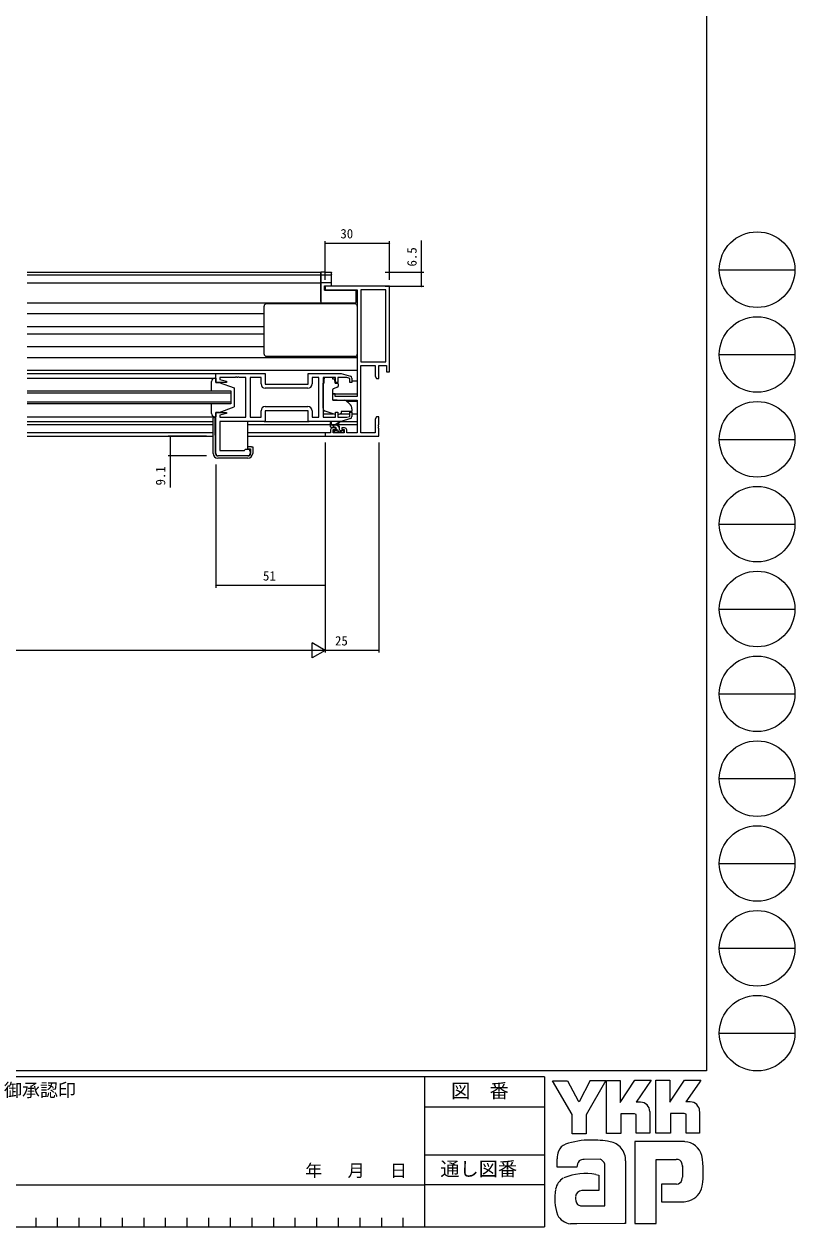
# Model space of a CAD drawing. Units: millimetres, scale not verified. Extents: x -793 to 793, y -564 to 564.
# Drawn here: x 434 to 793, y -564 to -3 of the extents above; entities that cross this region are included whole.
import ezdxf
from ezdxf.enums import TextEntityAlignment as Align

# ---------------------------------------------------------------- set-up
doc = ezdxf.new("R2010")
doc.units = ezdxf.units.MM
doc.header["$LTSCALE"] = 2
for name, color, linetype, lineweight in [('0-1_USER1', 2, 'Continuous', 9), ('0-2_YKK_ZWAK', 4, 'Continuous', 9), ('0-3_YKK_11', 6, 'Continuous', 9), ('0-4_YKK_12', 7, 'Continuous', 9), ('0-5_YKK_13', 7, 'Continuous', 9)]:
    doc.layers.add(name, color=color, linetype=linetype, lineweight=lineweight)
doc.styles.add('ＭＳ ゴシック', font='')
doc.styles.get('ＭＳ ゴシック').set_extended_font_data('MS Gothic')

msp = doc.modelspace()

# ---------------------------------------------------------------- linework, layer by layer
at = {"layer": '0-1_USER1'}
for p, q in [((435.202, -118.651), (572.202, -118.651)), ((572.402, -120.051), (435.202, -120.051)), ((572.202, -118.651), (572.202, -132.951)), ((435.202, -123.551), (572.402, -123.551)), ((435.202, -132.951), (572.402, -132.951)), ((435.202, -137.951), (545.702, -137.951)), ((435.202, -143.905), (545.702, -143.905)), ((435.202, -147.397), (545.702, -147.397)), ((435.202, -153.351), (545.702, -153.351)), ((435.202, -158.351), (589.202, -158.351)), ((435.202, -164.351), (589.202, -164.351)), ((435.202, -165.851), (523.702, -165.851)), ((586.702, -169.351), (589.202, -169.351)), ((530.202, -175.051), (435.202, -175.051)), ((435.202, -179.051), (530.202, -179.051)), ((577.702, -175.305), (589.202, -175.305)), ((584.134, -178.797), (589.202, -178.797)), ((573.202, -184.751), (577.887, -184.751)), ((581.052, -184.751), (585.702, -184.751)), ((586.702, -184.751), (589.202, -184.751)), ((435.202, -188.251), (521.887, -188.251)), ((435.202, -189.751), (521.887, -189.751)), ((538.187, -189.751), (576.702, -189.751)), ((577.153, -189.751), (578.958, -189.751)), ((579.552, -189.751), (589.202, -189.751)), ((521.887, -193.521), (435.202, -193.521)), ((435.202, -195.151), (521.887, -195.151)), ((574.502, -193.521), (538.187, -193.521)), ((538.187, -195.151), (574.502, -195.151))]:
    msp.add_line(p, q, dxfattribs=at)
msp.add_lwpolyline([(435.202, -174.051), (530.202, -174.051), (530.202, -180.051), (435.202, -180.051)], dxfattribs=at)
at = {"layer": '0-2_YKK_ZWAK'}
for p, q in [((572.202, -119.62), (572.202, -118.82)), ((572.202, -119.62), (572.202, -119.92)), ((572.202, -119.92), (574.254, -119.885)), ((572.202, -120.046), (572.202, -120.346)), ((572.202, -123.251), (572.202, -120.346)), ((572.202, -123.251), (572.202, -123.551)), ((576.888, -119.88), (576.907, -119.886)), ((577.202, -119.586), (577.202, -118.95)), ((577.202, -119.676), (577.202, -119.586)), ((577.202, -123.933), (577.202, -119.676)), ((572.202, -132.351), (572.202, -123.851)), ((573.902, -126.951), (588.702, -127.08)), ((574.228, -124.945), (577.202, -124.893)), ((576.907, -123.633), (574.231, -123.586)), ((577.202, -124.893), (577.202, -123.933)), ((588.702, -132.207), (588.702, -127.08)), ((545.702, -156.851), (545.702, -134.451)), ((548.702, -133.451), (546.702, -133.451)), ((586.202, -133.451), (548.702, -133.451)), ((572.202, -132.351), (572.202, -132.951)), ((588.202, -133.451), (586.202, -133.451)), ((589.202, -134.451), (589.202, -149.251)), ((589.202, -149.251), (589.202, -151.051)), ((589.202, -151.051), (589.202, -156.851)), ((546.702, -157.851), (588.202, -157.851)), ((435.202, -168.051), (522.702, -168.051)), ((577.602, -167.781), (573.802, -167.781)), ((573.802, -167.781), (573.802, -168.451)), ((577.602, -167.781), (577.602, -168.451)), ((521.202, -174.051), (521.202, -169.551)), ((524.702, -170.051), (531.702, -172.651)), ((531.702, -172.651), (531.702, -181.451)), ((573.802, -170.451), (573.202, -170.451)), ((573.202, -182.006), (573.202, -170.451)), ((573.802, -169.451), (573.802, -168.451)), ((573.802, -170.451), (573.802, -169.451)), ((577.602, -168.451), (578.772, -168.451)), ((577.702, -173.447), (577.702, -178.054)), ((579.973, -172.271), (577.972, -172.999)), ((578.772, -169.451), (578.772, -168.451)), ((578.772, -169.451), (578.772, -170.151)), ((579.072, -170.451), (580.002, -170.451)), ((580.302, -170.751), (580.302, -171.801)), ((577.919, -178.353), (583.305, -178.4)), ((583.939, -178.634), (585.63, -180.053)), ((521.202, -184.551), (521.202, -180.051)), ((524.702, -184.051), (523.202, -184.051)), ((524.702, -184.051), (531.702, -181.451)), ((578.83, -185.092), (574.192, -183.417)), ((580.396, -185.057), (581.702, -184.448)), ((581.702, -183.951), (581.702, -184.448)), ((586.702, -182.351), (586.702, -183.651)), ((435.202, -186.051), (522.702, -186.051)), ((521.887, -203.151), (521.887, -186.751)), ((522.387, -186.251), (523.202, -186.251)), ((523.017, -203.161), (522.869, -186.251)), ((538.187, -201.051), (538.187, -188.251)), ((545.702, -188.251), (566.702, -188.251)), ((576.702, -190.721), (576.702, -188.722)), ((579.902, -190.021), (576.702, -190.021)), ((577.002, -188.895), (577.2, -190.021)), ((578.662, -191.021), (577.662, -190.021)), ((578.602, -190.021), (580.82, -188.338)), ((579.202, -190.021), (581.021, -188.62)), ((580.902, -191.016), (579.907, -190.021)), ((581.628, -188.251), (589.202, -188.251)), ((579.002, -191.021), (577.002, -191.021)), ((578.899, -193.503), (578.22, -192.824)), ((578.79, -193.433), (578.29, -192.933)), ((578.502, -192.421), (578.841, -192.421)), ((579.602, -193.521), (579.002, -193.521)), ((579.302, -191.96), (579.302, -191.321)), ((580.962, -193.321), (579.302, -191.661)), ((581.902, -193.321), (579.802, -193.321)), ((580.902, -192.121), (580.902, -191.021)), ((581.202, -192.421), (582.602, -192.421)), ((582.602, -193.521), (582.102, -193.521)), ((582.902, -193.016), (582.307, -192.421)), ((582.902, -192.721), (582.902, -193.221)), ((539.887, -200.051), (538.187, -200.051)), ((538.187, -201.051), (539.387, -201.051)), ((539.387, -201.051), (539.387, -203.151)), ((539.887, -200.051), (540.387, -200.051)), ((540.387, -200.051), (540.387, -203.151)), ((538.187, -205.351), (524.087, -205.351)), ((538.187, -204.351), (524.217, -204.351))]:
    msp.add_line(p, q, dxfattribs=at)
for points in [[(574.254, -118.556), (572.202, -118.52), (572.202, -118.82)], [(576.907, -119.965), (572.202, -120.046), (572.202, -119.92)], [(574.254, -118.556), (574.775, -118.567), (575.274, -118.578), (575.732, -118.59), (576.134, -118.603), (576.463, -118.616), (576.707, -118.629), (576.857, -118.64)], [(574.254, -119.885), (574.735, -119.877), (575.198, -119.872), (575.63, -119.868), (576.016, -119.866), (576.345, -119.867), (576.604, -119.869), (576.787, -119.874), (576.888, -119.88)], [(576.882, -118.642), (577.002, -118.666), (577.139, -118.766), (577.202, -118.95)], [(577.202, -119.676), (577.196, -119.731), (577.179, -119.785), (577.152, -119.835), (577.116, -119.879), (577.071, -119.915), (577.02, -119.942), (576.965, -119.959), (576.907, -119.965)], [(574.231, -123.586), (572.202, -123.551), (572.202, -123.851)], [(573.902, -126.951), (573.902, -124.951), (574.228, -124.945)], [(572.202, -132.951), (588.702, -132.807), (588.702, -132.207)], [(522.702, -168.051), (523.202, -168.051), (523.202, -170.051), (524.702, -170.051)], [(523.202, -184.051), (523.202, -186.051), (522.702, -186.051)], [(586.702, -183.651), (581.702, -183.651), (581.702, -183.951)]]:
    msp.add_lwpolyline(points, dxfattribs=at)
for centre, radius, start, end in [((576.902, -119.586), 0.3, 270.99554, 359.99574), ((576.902, -123.933), 0.3, 0, 89), ((546.702, -134.451), 1, 90, 180), ((588.202, -134.451), 1, 0, 90), ((546.702, -156.851), 1, 180, 270), ((588.202, -156.851), 1, 270, 0), ((522.702, -169.551), 1.5, 90, 180), ((578.202, -173.447), 0.5, 110, 180), ((579.072, -170.151), 0.3, 180, 270), ((579.802, -171.801), 0.5, 290, 0), ((580.002, -170.751), 0.3, 0, 90), ((578.002, -178.054), 0.3, 180, 269.5), ((583.296, -179.4), 1, 50, 89.5), ((522.702, -184.551), 1.5, 180, 270), ((574.702, -182.006), 1.5, 180, 250.14674), ((579.17, -184.151), 1, 250.14674, 266.11316), ((579.973, -184.151), 1, 277.40692, 295), ((583.702, -182.351), 3, 0, 50), ((522.387, -186.751), 0.5, 90, 180), ((576.902, -188.722), 0.2, 300, 180), ((577.002, -190.721), 0.3, 180, 270), ((579.902, -191.021), 1, 0, 90), ((581.002, -188.421), 0.2, 275.58289, 155.58289), ((578.502, -192.721), 0.3, 90, 225), ((579.002, -193.221), 0.3, 225, 270), ((578.841, -192.721), 0.3, 33.05573, 90), ((579.002, -191.321), 0.3, 0, 90), ((579.302, -192.421), 0.25, 213.05573, 56.94427), ((579.602, -191.96), 0.3, 180, 236.94427), ((579.602, -193.321), 0.2, 270, 0), ((581.202, -192.121), 0.3, 180, 270), ((582.102, -193.321), 0.2, 180, 270), ((582.602, -192.721), 0.3, 0, 90), ((582.602, -193.221), 0.3, 270, 0), ((524.087, -203.151), 2.2, 180, 270), ((524.217, -203.151), 1.2, 180.5, 270), ((538.187, -203.151), 2.2, 270, 0), ((538.187, -203.151), 1.2, 270, 0)]:
    msp.add_arc(centre, radius, start, end, dxfattribs=at)
at = {"layer": '0-3_YKK_11'}
for p, q in [((574.202, -122.151), (574.202, -104.151)), ((604.202, -105.151), (574.202, -105.151)), ((604.202, -122.151), (604.202, -104.151)), ((602.202, -118.651), (620.202, -118.651)), ((602.202, -125.151), (620.202, -125.151)), ((518.887, -195.151), (500.887, -195.151)), ((574.202, -198.151), (574.202, -296.151)), ((574.202, -198.151), (574.202, -296.151)), ((599.202, -198.151), (599.202, -296.151)), ((518.887, -204.251), (500.887, -204.251)), ((523.202, -208.351), (523.202, -265.848)), ((574.202, -208.351), (574.202, -265.848)), ((574.202, -264.848), (523.202, -264.848)), ((574.202, -295.151), (568.14, -291.651)), ((568.14, -298.651), (568.14, -291.651)), ((567.202, -295.151), (81.202, -295.151)), ((574.202, -295.151), (562.077, -295.151)), ((574.202, -295.151), (568.14, -298.651)), ((599.202, -295.151), (574.202, -295.151))]:
    msp.add_line(p, q, dxfattribs=at)
for points in [[(619.202, -125.151), (619.202, -118.651), (619.202, -103.751)], [(501.887, -195.151), (501.887, -204.251), (501.887, -219.151)]]:
    msp.add_lwpolyline(points, dxfattribs=at)
for centre, start, end in [((574.202, -105.151), 0, 180), ((574.202, -105.151), 180, 0), ((604.202, -105.151), 0, 180), ((604.202, -105.151), 180, 0), ((619.202, -118.651), 90, 270), ((619.202, -118.651), 270, 90), ((619.202, -125.151), 90, 270), ((619.202, -125.151), 270, 90), ((501.887, -195.151), 90, 270), ((501.887, -195.151), 270, 90), ((501.887, -204.251), 90, 270), ((501.887, -204.251), 270, 90), ((523.202, -264.848), 0, 180), ((523.202, -264.848), 180, 0), ((574.202, -264.848), 0, 180), ((574.202, -264.848), 180, 0), ((599.202, -295.151), 0, 180), ((599.202, -295.151), 180, 0)]:
    msp.add_arc(centre, 0.106, start, end, dxfattribs=at)
at = {"layer": '0-4_YKK_12'}
for p, q in [((602.572, -160.521), (602.572, -126.781)), ((566.132, -172.781), (546.272, -172.781)), ((546.272, -181.321), (566.132, -181.321)), ((546.272, -181.321), (566.132, -181.321)), ((538.202, -204.251), (524.202, -204.251)), ((539.202, -202.251), (539.202, -203.251))]:
    msp.add_line(p, q, dxfattribs=at)
for points in [[(576.702, -192.251), (576.702, -193.521), (574.202, -193.521), (574.202, -195.151), (599.202, -195.151), (599.202, -191.609), (599.082, -191.426), (599.082, -190.876), (599.202, -190.693), (599.202, -190.609), (599.082, -190.426), (599.082, -189.876), (599.202, -189.693), (599.202, -186.151), (598.202, -186.151), (597.572, -187.242), (597.572, -193.521), (590.832, -193.521), (590.832, -162.151), (597.572, -162.151), (597.572, -167.06), (598.202, -168.151), (599.202, -168.151), (599.202, -162.151), (602.902, -162.151), (602.902, -165.151), (604.202, -165.151), (604.202, -125.151), (574.202, -125.151), (574.202, -126.781), (589.202, -126.781)], [(589.202, -126.781), (589.202, -176.651), (578.902, -176.651), (578.902, -175.351), (577.702, -175.351), (577.702, -177.957), (582.202, -178.351), (589.202, -178.351), (589.202, -193.521), (584.302, -193.521), (584.302, -192.251)], [(523.202, -165.851), (546.202, -165.851), (546.202, -170.851), (566.202, -170.851), (566.202, -165.851), (581.702, -165.851), (585.989, -167.137)], [(523.202, -203.251), (523.202, -184.051), (528.162, -184.051), (528.231, -184.573), (525.132, -185.404), (525.132, -186.321), (537.202, -186.321), (537.202, -167.781), (534.16, -167.781), (533.977, -167.661), (533.427, -167.661), (533.244, -167.781), (533.16, -167.781), (532.977, -167.661), (532.427, -167.661), (532.244, -167.781), (525.132, -167.781), (525.132, -168.698), (528.231, -169.529), (528.162, -170.051), (523.202, -170.051), (523.202, -165.851)], [(544.272, -170.781), (544.272, -167.781), (539.202, -167.781), (539.202, -186.321), (544.272, -186.321), (544.272, -183.321)], [(568.132, -183.321), (568.132, -186.321), (571.272, -186.321), (571.272, -167.781), (568.132, -167.781), (568.132, -170.781)], [(586.702, -168.095), (586.702, -170.151), (585.702, -170.151), (585.702, -168.199), (584.307, -167.781), (580.102, -167.781), (580.102, -170.151), (579.102, -170.151), (579.102, -167.781), (573.202, -167.781), (573.202, -186.321), (579.102, -186.321), (579.102, -183.951), (580.102, -183.951), (580.102, -186.321), (584.307, -186.321), (585.702, -185.903), (585.702, -183.951), (586.702, -183.951), (586.702, -186.007)], [(585.989, -186.965), (581.702, -188.251), (566.202, -188.251), (566.202, -183.251), (546.202, -183.251), (546.202, -188.251), (525.132, -188.251), (525.132, -201.751), (536.502, -201.751), (536.702, -201.551), (537.002, -201.251), (538.202, -201.251)], [(583.302, -191.251), (582.002, -191.251), (582.002, -192.051), (583.102, -192.051), (583.102, -193.521), (577.902, -193.521), (577.902, -192.051), (579.002, -192.051), (579.002, -191.251), (577.702, -191.251)]]:
    msp.add_lwpolyline(points, dxfattribs=at)
msp.add_lwpolyline([(602.572, -160.521), (602.572, -126.781), (590.832, -126.781), (590.832, -160.521)], close=True, dxfattribs=at)
for centre, radius, start, end in [((585.702, -168.095), 1, 359.99996, 73.30074), ((546.272, -170.781), 2, 180.00001, 269.99999), ((566.132, -170.781), 2, 270.00001, 359.99999), ((546.272, -183.321), 2, 90.00001, 179.99999), ((566.132, -183.321), 2, 0.00001, 89.99999), ((585.702, -186.007), 1, 286.69926, 0.00004), ((577.702, -192.251), 1, 90.00001, 179.99999), ((583.302, -192.251), 1, 0.00001, 89.99999), ((538.202, -202.251), 1, 0.00001, 89.99999), ((524.202, -203.251), 1, 180.00001, 269.99999), ((538.202, -203.251), 1, 270.00001, 359.99999)]:
    msp.add_arc(centre, radius, start, end, dxfattribs=at)
at = {"layer": '0-5_YKK_13'}
for p, q in [((752.184, 558.6), (752.184, -491.4)), ((758.136, -117.432), (793.416, -117.432)), ((758.136, -157.024), (793.416, -157.024)), ((758.136, -196.616), (793.416, -196.616)), ((758.136, -236.208), (793.416, -236.208)), ((758.136, -275.8), (793.416, -275.8)), ((758.136, -315.392), (793.416, -315.392)), ((758.136, -354.984), (793.416, -354.984)), ((758.136, -394.576), (793.416, -394.576)), ((758.136, -434.168), (793.416, -434.168)), ((758.136, -473.76), (793.416, -473.76)), ((752.184, -491.4), (-787.816, -491.4)), ((676.584, -494.2), (-787.816, -494.2)), ((620.583, -494.2), (620.583, -564.2)), ((676.584, -494.2), (676.584, -564.2)), ((689.447, -511.797), (680.257, -496.012)), ((680.257, -496.012), (687.285, -496.012)), ((687.285, -496.012), (692.312, -505.418)), ((697.856, -495.796), (692.745, -505.742)), ((705.108, -495.796), (696.042, -511.851)), ((697.856, -495.796), (705.108, -495.796)), ((705.503, -520.663), (705.503, -495.85)), ((705.503, -495.85), (711.936, -495.85)), ((711.936, -506.047), (718.693, -495.741)), ((711.936, -495.85), (711.936, -506.047)), ((718.693, -495.741), (726.343, -495.741)), ((726.343, -495.741), (719.264, -506.013)), ((728.532, -520.447), (728.532, -495.633)), ((728.532, -495.633), (735.073, -495.633)), ((735.073, -506.017), (741.939, -495.633)), ((735.073, -495.633), (735.073, -506.017)), ((741.939, -495.633), (749.507, -495.633)), ((748.75, -496.931), (742.506, -505.851)), ((749.507, -495.633), (748.75, -496.931)), ((620.583, -508.2), (676.584, -508.2)), ((692.312, -505.418), (692.745, -505.742)), ((721.342, -506.013), (719.264, -506.013)), ((725.667, -510.337), (725.667, -520.501)), ((744.585, -505.851), (742.506, -505.851)), ((748.912, -510.337), (748.912, -520.392)), ((689.447, -520.717), (689.447, -511.797)), ((696.042, -511.851), (696.042, -520.717)), ((718.531, -511.365), (712.152, -511.365)), ((712.152, -511.365), (712.152, -520.663)), ((719.396, -511.689), (718.531, -511.365)), ((719.396, -520.501), (719.396, -511.689)), ((742.587, -520.392), (742.587, -511.635)), ((696.042, -520.717), (689.447, -520.717)), ((712.152, -520.663), (705.503, -520.663)), ((725.667, -520.501), (719.396, -520.501)), ((735.343, -520.447), (728.532, -520.447)), ((742.587, -520.291), (742.689, -520.392)), ((748.912, -520.392), (742.587, -520.392)), ((718.639, -524.393), (718.639, -562.613)), ((741.831, -524.393), (718.639, -524.393)), ((620.583, -530.599), (676.584, -530.599)), ((702.475, -532.61), (695.08, -532.75)), ((728.694, -562.613), (728.694, -532.718)), ((728.694, -532.718), (737.992, -532.718)), ((704.638, -554.342), (704.638, -534.88)), ((714.423, -533.367), (714.423, -562.559)), ((740.93, -535.713), (740.966, -540.981)), ((700.529, -539.746), (701.935, -540.07)), ((701.935, -540.07), (701.935, -547.26)), ((738.209, -544.179), (731.127, -544.179)), ((731.127, -544.179), (731.127, -552.45)), ((418.984, -544.6), (620.583, -544.6)), ((676.584, -544.599), (620.583, -544.599)), ((701.935, -547.26), (693.946, -547.269)), ((693.394, -554.342), (704.638, -554.342)), ((703.773, -554.342), (704.476, -554.342)), ((704.638, -554.34), (704.64, -554.342)), ((731.127, -552.45), (741.777, -552.45)), ((741.777, -552.45), (743.939, -551.963)), ((439.144, -560), (439.144, -564.2)), ((449.224, -560), (449.224, -564.2)), ((459.303, -560), (459.303, -564.2)), ((469.383, -560), (469.383, -564.2)), ((479.463, -560), (479.463, -564.2)), ((489.543, -560), (489.543, -564.2)), ((499.623, -560), (499.623, -564.2)), ((509.703, -560), (509.703, -564.2)), ((519.783, -560), (519.783, -564.2)), ((529.863, -560), (529.863, -564.2)), ((539.943, -560), (539.943, -564.2)), ((550.023, -560), (550.023, -564.2)), ((560.103, -560), (560.103, -564.2)), ((570.183, -560), (570.183, -564.2)), ((580.263, -560), (580.263, -564.2)), ((590.343, -560), (590.343, -564.2)), ((600.423, -560), (600.423, -564.2)), ((610.503, -560), (610.503, -564.2)), ((-787.816, -564.2), (676.584, -564.2)), ((691.718, -562.721), (688.744, -562.721)), ((713.774, -562.667), (691.718, -562.721)), ((714.423, -562.559), (713.774, -562.667)), ((718.639, -562.613), (727.126, -562.613)), ((727.126, -562.613), (728.694, -562.613))]:
    msp.add_line(p, q, dxfattribs=at)
for points in [[(742.587, -511.635), (741.722, -511.311), (735.343, -511.311), (735.343, -520.447)], [(691.718, -536.34), (682.42, -536.34), (682.42, -532.482)]]:
    msp.add_lwpolyline(points, dxfattribs=at)
for centre in [(775.776, -117.432), (775.776, -157.024), (775.776, -196.616), (775.776, -236.208), (775.776, -275.8), (775.776, -315.392), (775.776, -354.984), (775.776, -394.576), (775.776, -434.168), (775.776, -473.76)]:
    msp.add_circle(centre, 17.64, dxfattribs=at)
for centre, radius, start, end in [((721.342, -510.338), 4.325, 0.00166, 89.99604), ((744.585, -510.175), 4.325, 0.00166, 89.99604), ((687.797, -530.311), 4.887, 109.02127, 161.51264), ((698.028, -559.002), 35.36, 89.89165, 109.30848), ((699.066, -565.126), 41.496, 78.7801, 91.46938), ((705.644, -533.193), 8.897, 40.66422, 80.31694), ((705.201, -533.171), 9.223, 358.78059, 38.76563), ((741.527, -533.081), 8.682, 14.44572, 87.08746), ((692.502, -532.531), 10.075, 158.41083, 179.71775), ((694.814, -536.141), 3.402, 85.50551, 126.78038), ((701.496, -535.708), 3.249, 14.7552, 72.44995), ((738.313, -535.158), 2.458, 16.43123, 96.91661), ((708.915, -538.575), 41.72, 350.99027, 10.67625), ((695.934, -536.214), 4.218, 138.46382, 181.71359), ((733.646, -536.615), 7.347, 4.93423, 17.03552), ((689.437, -548.055), 7.816, 121.82711, 169.08475), ((695.624, -565.908), 26.618, 79.38098, 112.05825), ((738.211, -541.567), 2.611, 269.95468, 342.90145), ((733.603, -540.282), 7.393, 343.6902, 354.75362), ((703.481, -550.99), 22.165, 168.76372, 199.80079), ((695.748, -550.856), 4.737, 171.08203, 216.71923), ((693.963, -550.159), 2.89, 90.33953, 178.03639), ((741.653, -543.69), 8.583, 285.44291, 349.90448), ((693.884, -551.33), 3.051, 230.9728, 260.75491), ((689.464, -555.085), 7.646, 207.31435, 263.59464)]:
    msp.add_arc(centre, radius, start, end, dxfattribs=at)

# ---------------------------------------------------------------- texts
at = {"layer": '0-3_YKK_11', "style": 'ＭＳ ゴシック'}
for s, p in [('30', (581.293, -104.151)), ('51', (545.182, -263.848)), ('25', (578.793, -294.151))]:
    msp.add_text(s, height=4.399, dxfattribs=at).set_placement(p, align=Align.BOTTOM_LEFT)
for s, p in [('6.5', (618.202, -115.951)), ('9.1', (500.887, -218.151))]:
    msp.add_text(s, height=4.399, rotation=90, dxfattribs=at).set_placement(p, align=Align.BOTTOM_LEFT)
at = {"layer": '0-5_YKK_13', "style": 'ＭＳ ゴシック'}
for s, height, p in [('御承認印', 6.158, (424.318, -505.266)), ('図\u3000番', 6.569, (632.979, -505.924)), ('通し図番', 6.569, (627.941, -542.369)), ('年   月   日', 5.805, (564.936, -542.538))]:
    msp.add_text(s, height=height, dxfattribs=at).set_placement(p, align=Align.BOTTOM_LEFT)

doc.saveas('drawing.dxf')
